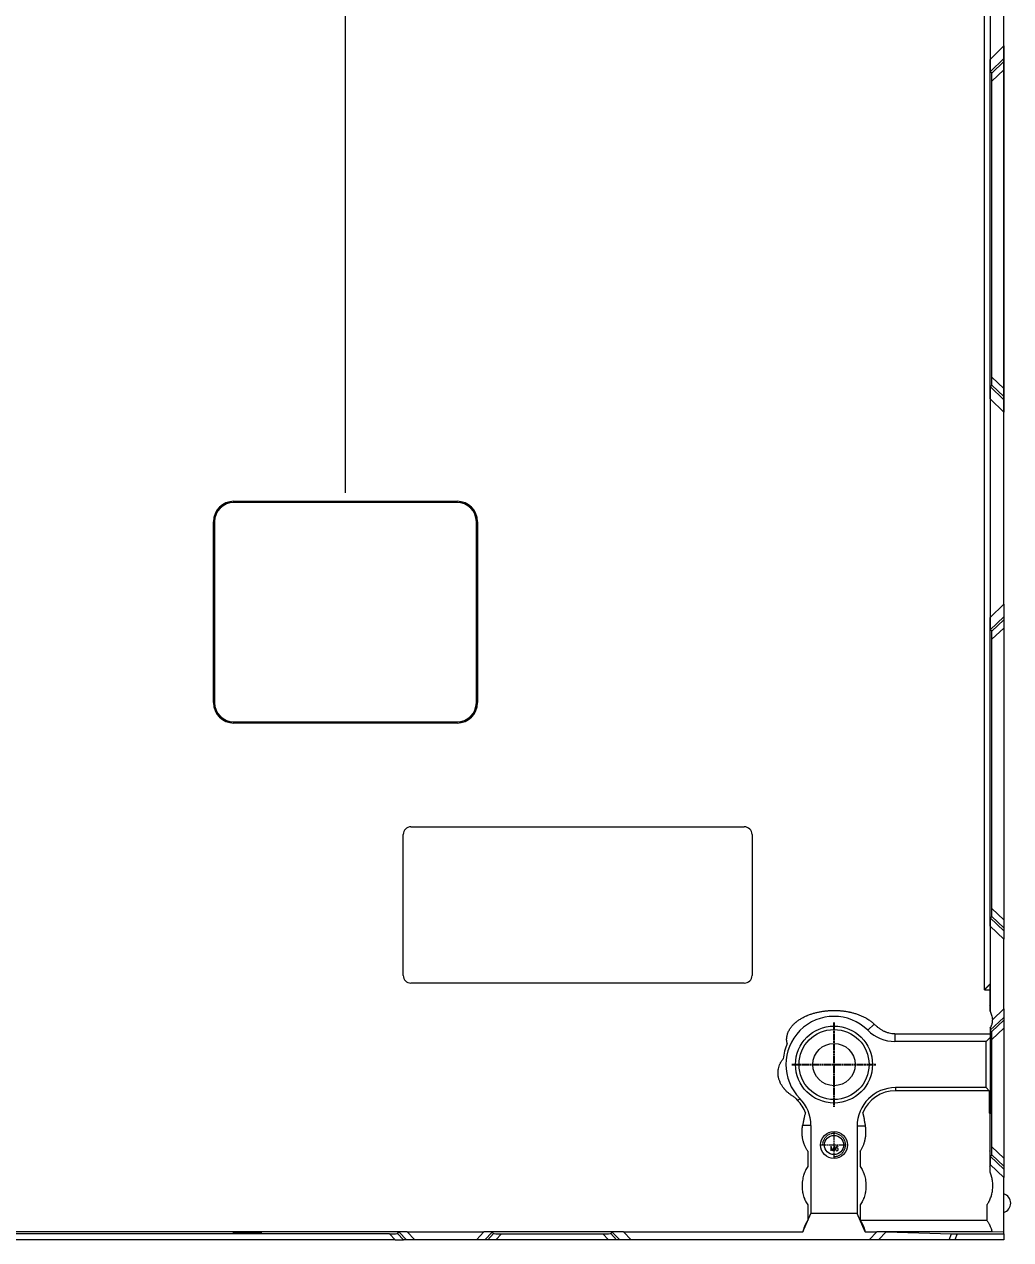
# Model space of a CAD drawing. Header units: millimetres. Extents: x 2035 to 3115, y 1699 to 2259.
# Drawn here: x 2858.6 to 3114.8, y 1698.9 to 2014.6 of the extents above; entities that cross this region are included whole.
import ezdxf

# ---------------------------------------------------------------- set-up
doc = ezdxf.new("R2010")
doc.units = ezdxf.units.MM
doc.linetypes.add('CENTER', pattern=[0.6, 0.375, -0.075, 0.075, -0.075])
doc.linetypes.add('HIDDEN', pattern=[9.525, 6.35, -3.175])
doc.layers.get('DEFPOINTS').update_dxf_attribs({"lineweight": 15})
for name, color, linetype, true_color in [('1', 7, 'Continuous', 0xffffff), ('5', 7, 'Continuous', 0xffffff), ('6', 7, 'Continuous', 0xffffff)]:
    doc.layers.add(name, color=color, linetype=linetype, true_color=true_color)
doc.layers.add('52', color=3, linetype='Continuous', lineweight=15)
doc.layers.add('screw', color=33, linetype='Continuous', lineweight=13)
doc.styles.add('IT', font='NSimSun.ttf')
doc.styles.add('TXT', font='txt.shx', dxfattribs={"bigfont": 'gbcbig.shx'})
doc.dimstyles.new('t10', dxfattribs={"dimtxt": 10, "dimasz": 4.5, "dimexe": 2.5, "dimexo": 2.5, "dimgap": 1, "dimtad": 0, "dimzin": 9, "dimdsep": 46, "dimtxsty": 'IT', "dimblk": 'CLOSEDBLANK', "dimcen": 0, "dimclrd": 256, "dimclre": 256, "dimclrt": 200, "dimazin": 0, "dimtfac": 1, "dimtofl": 0, "dimtmove": 0, "dimatfit": 1, "dimldrblk": 'CLOSEDBLANK', "dimfxl": 1, "dimtolj": 1, "dimlwd": 0, "dimlwe": 0, "dimarcsym": 0})

# ---------------------------------------------------------------- blocks, each defined once
blk = doc.blocks.new('screw_m6_k')
at = {"layer": 'screw', "color": 1, "linetype": 'CENTER', "ltscale": 0.046609}
for p, q in [((0, -3.3), (0, 3.3)), ((-3.3, 0), (3.3, 0))]:
    blk.add_line(p, q, dxfattribs=at)
at = {"layer": 'screw', "color": 33}
blk.add_circle((0, 0), 2.5, dxfattribs=at)
at = {"layer": 'screw', "color": 92, "linetype": 'HIDDEN', "ltscale": 0.001835}
blk.add_arc((0, 0), 3, 270, 180, dxfattribs=at)
at = {"layer": 'screw', "color": 6, "style": 'TXT'}
blk.add_text('M6', height=1.2, dxfattribs=at).set_placement((-1.02, -1.5))
blk = doc.blocks.new('_CLOSEDBLANK')
at = {"color": 0, "linetype": 'ByBlock'}
for p, q in [((-1, -0.167), (-1, 0.167)), ((-1, 0.167), (0, 0)), ((0, 0), (-1, -0.167))]:
    blk.add_line(p, q, dxfattribs=at)
blk = doc.blocks.new('*D35')
at = {"layer": '52', "lineweight": 0, "transparency": 16777216}
for p, q in [((2284.05, 1892.9), (2284.05, 2255.08)), ((2942.02, 1893.2), (2942.02, 2255.08)), ((2288.55, 2252.58), (2591.34, 2252.58)), ((2937.52, 2252.58), (2634.73, 2252.58))]:
    blk.add_line(p, q, dxfattribs=at)
at = {"layer": 'DEFPOINTS', "color": 0, "transparency": 16777216}
for p in [(2942.02, 2252.58), (2284.05, 1890.4), (2942.02, 1890.7)]:
    blk.add_point(p, dxfattribs=at)
at = {"layer": '52', "lineweight": 0, "transparency": 16777216, "xscale": 4.5, "yscale": 4.5, "zscale": 4.5, "rotation": 180}
blk.add_blockref('_CLOSEDBLANK', (2284.05, 2252.58), dxfattribs=at)
at = {"layer": '52', "lineweight": 0, "transparency": 16777216, "xscale": 4.5, "yscale": 4.5, "zscale": 4.5}
blk.add_blockref('_CLOSEDBLANK', (2942.02, 2252.58), dxfattribs=at)
at = {"layer": '52', "color": 200, "transparency": 16777216, "insert": (2613.04, 2252.58), "char_height": 10, "attachment_point": 5, "style": 'IT'}
blk.add_mtext('\\A1;657.97', dxfattribs=at)
blk = doc.blocks.new('*D36')
at = {"layer": '52', "lineweight": 0, "transparency": 16777216}
for p, q in [((2942.02, 1892.9), (2942.02, 2255.08)), ((3113.04, 1892.9), (3113.04, 2255.08)), ((2946.52, 2252.58), (3006.33, 2252.58)), ((3108.54, 2252.58), (3048.72, 2252.58))]:
    blk.add_line(p, q, dxfattribs=at)
at = {"layer": 'DEFPOINTS', "color": 0, "transparency": 16777216}
for p in [(3113.04, 2252.58), (2942.02, 1890.4), (3113.04, 1890.4)]:
    blk.add_point(p, dxfattribs=at)
at = {"layer": '52', "lineweight": 0, "transparency": 16777216, "xscale": 4.5, "yscale": 4.5, "zscale": 4.5, "rotation": 180}
blk.add_blockref('_CLOSEDBLANK', (2942.02, 2252.58), dxfattribs=at)
at = {"layer": '52', "lineweight": 0, "transparency": 16777216, "xscale": 4.5, "yscale": 4.5, "zscale": 4.5}
blk.add_blockref('_CLOSEDBLANK', (3113.04, 2252.58), dxfattribs=at)
at = {"layer": '52', "color": 200, "transparency": 16777216, "insert": (3027.53, 2252.58), "char_height": 10, "attachment_point": 5, "style": 'IT'}
blk.add_mtext('\\A1;171.02', dxfattribs=at)

msp = doc.modelspace()

# ---------------------------------------------------------------- linework, layer by layer
at = {"layer": '1', "color": 1, "linetype": 'Continuous', "lineweight": 13}
for p, q in [((2913.021, 1890.396), (2913.021, 1890.696)), ((2913.021, 1890.696), (2971.021, 1890.696)), ((2971.021, 1890.396), (2913.021, 1890.396)), ((2971.021, 1890.396), (2971.021, 1890.696)), ((2907.721, 1885.396), (2908.021, 1885.396)), ((2907.721, 1838.396), (2907.721, 1885.396)), ((2908.021, 1885.396), (2908.021, 1838.396)), ((2976.021, 1838.396), (2976.021, 1885.396)), ((2976.021, 1885.396), (2976.321, 1885.396)), ((2976.321, 1885.396), (2976.321, 1838.396)), ((2907.721, 1838.396), (2908.021, 1838.396)), ((2976.021, 1838.396), (2976.321, 1838.396)), ((2913.021, 1833.396), (2971.021, 1833.396)), ((2913.021, 1833.096), (2913.021, 1833.396)), ((2971.021, 1833.096), (2913.021, 1833.096)), ((2971.021, 1833.096), (2971.021, 1833.396))]:
    msp.add_line(p, q, dxfattribs=at)
for centre, radius, start, end in [((2913.021, 1885.396), 5.3, 90, 180), ((2913.021, 1885.396), 5, 90, 180), ((2971.021, 1885.396), 5.3, 0, 90), ((2971.021, 1885.396), 5, 0, 90), ((2913.021, 1838.396), 5.3, 180, 270), ((2913.021, 1838.396), 5, 180, 270), ((2971.021, 1838.396), 5, 270, 0), ((2971.021, 1838.396), 5.3, 270, 0)]:
    msp.add_arc(centre, radius, start, end, dxfattribs=at)
at = {"layer": '5', "color": 7, "linetype": 'Continuous', "lineweight": 13}
for p, q in [((3109.481, 2062.3), (3109.481, 2005.491)), ((3113.037, 2008.989), (3113.037, 2058.802)), ((3109.481, 2005.491), (3113.037, 2008.989)), ((3113.037, 2008.989), (3113.037, 2005.72)), ((3113.037, 2005.72), (3109.543, 2002.283)), ((3113.037, 2004.9), (3109.901, 2001.925)), ((3113.037, 2005.72), (3113.037, 2004.9)), ((3113.037, 2004.9), (3113.037, 2002.782)), ((3109.901, 2001.925), (3109.543, 2002.283)), ((3109.955, 1999.858), (3113.037, 2002.782)), ((3113.037, 2002.782), (3113.037, 1920.009)), ((3109.955, 1922.933), (3109.955, 1999.858)), ((3113.037, 1920.009), (3109.955, 1922.933)), ((3109.543, 1920.508), (3109.901, 1920.866)), ((3109.543, 1920.508), (3113.037, 1917.071)), ((3109.901, 1920.866), (3113.037, 1917.891)), ((3113.037, 1920.009), (3113.037, 1917.891)), ((3113.037, 1913.802), (3109.481, 1917.3)), ((3109.481, 1917.3), (3109.481, 1860.491)), ((3113.037, 1917.891), (3113.037, 1917.071)), ((3113.037, 1917.071), (3113.037, 1913.802)), ((3113.037, 1863.989), (3113.037, 1913.802)), ((3109.481, 1860.491), (3113.037, 1863.989)), ((3113.037, 1863.989), (3113.037, 1860.72)), ((3113.037, 1860.72), (3109.543, 1857.283)), ((3113.037, 1859.9), (3109.901, 1856.925)), ((3113.037, 1860.72), (3113.037, 1859.9)), ((3113.037, 1859.9), (3113.037, 1857.782)), ((3109.901, 1856.925), (3109.543, 1857.283)), ((3109.955, 1854.858), (3113.037, 1857.782)), ((3113.037, 1857.782), (3113.037, 1781.983)), ((3109.955, 1784.907), (3109.955, 1854.858)), ((2959.037, 1806.146), (3045.637, 1806.146)), ((2957.037, 1767.546), (2957.037, 1804.146)), ((3047.637, 1804.146), (3047.637, 1767.546)), ((3113.037, 1781.983), (3109.955, 1784.907)), ((3109.535, 1782.474), (3109.901, 1782.84)), ((3109.535, 1782.474), (3113.037, 1779.142)), ((3109.901, 1782.84), (3113.037, 1779.865)), ((3113.037, 1781.983), (3113.037, 1779.865)), ((3113.037, 1776.97), (3109.481, 1780.353)), ((3113.037, 1779.865), (3113.037, 1779.142)), ((3113.037, 1779.142), (3113.037, 1776.97)), ((3113.037, 1758.821), (3113.037, 1776.97)), ((3045.637, 1765.546), (2959.037, 1765.546)), ((3109.481, 1765.326), (3109.481, 1758.284)), ((3109.46, 1763.805), (3109.46, 1759.805)), ((3110.112, 1756.038), (3113.037, 1758.821)), ((3113.037, 1758.821), (3113.037, 1756.649)), ((3113.037, 1756.649), (3109.535, 1753.317)), ((3109.901, 1752.951), (3113.037, 1755.927)), ((3113.037, 1756.649), (3113.037, 1755.927)), ((3113.037, 1755.927), (3113.037, 1753.808)), ((3077.725, 1753.284), (3079.342, 1754.92)), ((3084.756, 1752.349), (3084.756, 1750.396)), ((3109.49, 1752.349), (3109.465, 1751.395)), ((3109.535, 1753.317), (3109.901, 1752.951)), ((3113.037, 1753.808), (3109.955, 1750.884)), ((3113.037, 1753.808), (3113.037, 1720.088)), ((3108.439, 1750.396), (3084.756, 1750.396)), ((3108.439, 1750.396), (3109.465, 1751.395)), ((3108.439, 1738.396), (3108.439, 1750.396)), ((3109.465, 1751.395), (3109.465, 1731.569)), ((3109.955, 1723.012), (3109.955, 1750.884)), ((3084.937, 1738.396), (3084.937, 1737.596)), ((3108.439, 1738.396), (3084.937, 1738.396)), ((3109.26, 1737.596), (3084.937, 1737.596)), ((3109.26, 1737.596), (3108.439, 1738.396)), ((3109.26, 1737.596), (3109.26, 1731.863)), ((3059.479, 1735.045), (3060.048, 1735.607)), ((3062.937, 1728.576), (3060.792, 1728.576)), ((3062.937, 1728.576), (3062.937, 1705.732)), ((3077.112, 1728.396), (3074.937, 1728.396)), ((3074.937, 1728.396), (3074.937, 1705.732)), ((3062.137, 1721.894), (3062.137, 1717.893)), ((3075.737, 1721.894), (3075.737, 1717.893)), ((3109.46, 1721.894), (3109.46, 1717.893)), ((3109.535, 1720.579), (3109.901, 1720.945)), ((3109.535, 1720.579), (3113.037, 1717.247)), ((3113.037, 1717.969), (3109.901, 1720.945)), ((3109.955, 1723.012), (3113.037, 1720.088)), ((3113.037, 1715.075), (3109.481, 1718.458)), ((3109.481, 1716.422), (3109.481, 1718.458)), ((3113.037, 1720.088), (3113.037, 1717.969)), ((3113.037, 1717.969), (3113.037, 1717.247)), ((3113.037, 1717.247), (3113.037, 1715.075)), ((3113.037, 1700.862), (3113.037, 1715.075)), ((3062.137, 1707.924), (3062.137, 1703.922)), ((3075.737, 1707.924), (3075.737, 1703.922)), ((3108.622, 1707.924), (3108.622, 1703.922)), ((3060.852, 1700.938), (3062.937, 1705.732)), ((3074.937, 1705.732), (3062.937, 1705.732)), ((3077.021, 1700.938), (3074.937, 1705.732)), ((3108.622, 1703.922), (3075.737, 1703.922)), ((2958.069, 1700.938), (2664.164, 1700.938)), ((2954.949, 1698.896), (2668.124, 1698.896)), ((2953.487, 1700.436), (2669.586, 1700.436)), ((2954.949, 1698.896), (2953.487, 1700.436)), ((2954.949, 1698.896), (2957.068, 1698.896)), ((2955.949, 1700.884), (2955.555, 1700.49)), ((2955.555, 1700.49), (2957.068, 1698.896)), ((2957.841, 1698.896), (2955.949, 1700.884)), ((2957.841, 1698.896), (2957.068, 1698.896)), ((2960.013, 1698.896), (2957.841, 1698.896)), ((2958.069, 1700.938), (2960.013, 1698.896)), ((2958.069, 1700.938), (2978.004, 1700.938)), ((2976.06, 1698.896), (2960.013, 1698.896)), ((2976.06, 1698.896), (2978.004, 1700.938)), ((2978.232, 1698.896), (2976.06, 1698.896)), ((3014.283, 1700.938), (2978.004, 1700.938)), ((2980.125, 1700.884), (2978.232, 1698.896)), ((2979.006, 1698.896), (2978.232, 1698.896)), ((2980.519, 1700.49), (2979.006, 1698.896)), ((2981.124, 1698.896), (2979.006, 1698.896)), ((2980.125, 1700.884), (2980.519, 1700.49)), ((2981.124, 1698.896), (2982.586, 1700.436)), ((3010.323, 1698.896), (2981.124, 1698.896)), ((2982.586, 1700.436), (3008.861, 1700.436)), ((3008.861, 1700.436), (3010.323, 1698.896)), ((3012.441, 1698.896), (3010.323, 1698.896)), ((3011.317, 1700.879), (3010.928, 1700.49)), ((3012.441, 1698.896), (3010.928, 1700.49)), ((3013.258, 1698.896), (3011.317, 1700.879)), ((3013.258, 1698.896), (3012.441, 1698.896)), ((3016.282, 1698.896), (3013.258, 1698.896)), ((3014.283, 1700.938), (3060.852, 1700.938)), ((3014.283, 1700.938), (3016.282, 1698.896)), ((3078.066, 1698.896), (3016.282, 1698.896)), ((3077.021, 1700.938), (3080.067, 1700.938)), ((3078.066, 1698.896), (3080.067, 1700.938)), ((3080.472, 1698.896), (3078.066, 1698.896)), ((3109.976, 1700.938), (3080.067, 1700.938)), ((3082.451, 1700.916), (3080.472, 1698.896)), ((3098.829, 1698.896), (3080.472, 1698.896)), ((3082.451, 1700.916), (3099.474, 1700.453)), ((3098.829, 1698.896), (3099.474, 1700.453)), ((3100.329, 1698.896), (3098.829, 1698.896)), ((3100.968, 1700.436), (3100.329, 1698.896)), ((3113.037, 1698.896), (3100.329, 1698.896)), ((3100.968, 1700.436), (3113.037, 1700.436)), ((3113.037, 1700.862), (3109.976, 1700.938)), ((3113.037, 1700.436), (3113.037, 1700.862)), ((3113.037, 1700.436), (3113.037, 1698.896))]:
    msp.add_line(p, q, dxfattribs=at)
at = {"layer": '5', "color": 1, "linetype": 'CENTER', "ltscale": 0.155364}
for p, q in [((3068.937, 1733.396), (3068.937, 1755.396)), ((3057.937, 1744.396), (3079.937, 1744.396))]:
    msp.add_line(p, q, dxfattribs=at)
at = {"layer": '5', "color": 7, "linetype": 'Continuous', "lineweight": 13}
for centre, radius in [((3068.937, 1744.396), 10), ((3068.937, 1744.396), 9.09), ((3068.937, 1744.396), 5.5), ((3068.937, 1723.496), 3.5), ((3068.937, 1723.496), 2.5)]:
    msp.add_circle(centre, radius, dxfattribs=at)
for centre, radius, start, end in [((2959.037, 1804.146), 2, 90, 180), ((3045.637, 1804.146), 2, 0, 90), ((2959.037, 1767.546), 2, 180, 270), ((3045.637, 1767.546), 2, 270, 0), ((3068.937, 1744.396), 12.5, 45.32539, 224.67461), ((3084.756, 1760.396), 10, 225.32539, 270), ((3068.937, 1744.396), 13.3, 155.86227, 173.79235), ((3084.937, 1728.396), 10, 90, 180), ((3084.937, 1728.396), 9.2, 90, 157.85642), ((3068.937, 1744.396), 13.3, 219.8989, 224.67461), ((3052.937, 1728.576), 9.2, 20.93365, 44.67461), ((3052.937, 1728.576), 10, 0, 44.67461)]:
    msp.add_arc(centre, radius, start, end, dxfattribs=at)
for centre, major_axis, ratio, start_param, end_param in [((3109.565, 2006.51), (0.02, 4.228), 0.019185, 1.8142628, 3.1225918), ((3109.841, 1997.737), (0.058, 4.19), 0.023478, 5.2436423, 6.2603506), ((3109.841, 1925.054), (-0.058, 4.19), 0.023478, 3.1644274, 4.1811357), ((3109.565, 1916.281), (-0.02, 4.228), 0.019185, 0.0190009, 1.3273323), ((3109.565, 1861.51), (0.02, 4.228), 0.019185, 1.8142628, 3.1225918), ((3109.841, 1852.737), (0.058, 4.19), 0.023478, 5.2436423, 6.2603506), ((3109.841, 1787.028), (-0.058, 4.19), 0.023478, 3.1644274, 4.1811357), ((3109.592, 1778.282), (-0.055, 4.193), 0.023029, 0.0224299, 1.0538705), ((3109.592, 1757.509), (0.055, 4.193), 0.023029, 2.6390394, 3.1191628), ((3109.841, 1748.763), (0.058, 4.19), 0.023478, 5.2436423, 6.2603506), ((3109.592, 1716.387), (-0.055, 4.193), 0.023029, 0.0224299, 1.0538705), ((3109.841, 1725.133), (-0.058, 4.19), 0.023478, 3.1644274, 4.1811357), ((2951.366, 1700.55), (-4.19, 0.058), 0.023478, 2.1020496, 3.118758), ((2960.14, 1700.827), (-4.193, 0.055), 0.023029, 5.2293159, 6.2607554), ((2975.933, 1700.827), (4.193, 0.055), 0.023029, 0.0224299, 1.0538694), ((2984.707, 1700.55), (4.19, 0.058), 0.023478, 3.1644274, 4.1811357), ((3006.74, 1700.55), (-4.19, 0.058), 0.023478, 2.1020496, 3.118758), ((3015.538, 1700.851), (-4.222, 0.026), 0.019595, 5.0144353, 6.2638309), ((3078.81, 1700.851), (4.224, 0.026), 0.019586, 0.5316191, 1.2686189), ((3101.893, 1700.55), (3.26, 0.032), 0.033548, 3.8760586, 4.424087)]:
    msp.add_ellipse(centre, major_axis=major_axis, ratio=ratio, start_param=start_param, end_param=end_param, dxfattribs=at)
msp.add_ellipse((2916.537, 1700.605), major_axis=(-3.75, 0), ratio=0.026186, dxfattribs=at)
for points, knots in [([(3108.01, 1808.458), (3108.01, 1855.27), (3108.011, 1902.083), (3108.011, 1955.358), (3108.011, 1961.821), (3108.011, 1994.136), (3108.011, 2019.988), (3108.011, 2060.337), (3108.011, 2074.835), (3108.011, 2089.333)], [0, 0, 0, 0, 0.5, 0.5, 0.5690295, 0.5690295, 0.8451476, 0.8451476, 1, 1, 1, 1]), ([(3108.01, 1807.407), (3108.01, 1807.582), (3108.01, 1807.757), (3108.01, 1808.107), (3108.01, 1808.283), (3108.01, 1808.458)], [0, 0, 0, 0, 0.5, 0.5, 1, 1, 1, 1]), ([(3108.01, 1806.356), (3108.01, 1806.531), (3108.01, 1806.706), (3108.01, 1807.056), (3108.01, 1807.232), (3108.01, 1807.407)], [0, 0, 0, 0, 0.5, 0.5, 1, 1, 1, 1]), ([(3109.481, 1780.353), (3109.481, 1776.476), (3109.481, 1772.598), (3109.481, 1767.589), (3109.481, 1766.457), (3109.481, 1765.326)], [0, 0, 0, 0, 0.7741383, 0.7741383, 1, 1, 1, 1]), ([(3108.01, 1763.806), (3108.021, 1763.816), (3108.042, 1763.838), (3108.074, 1763.87), (3108.106, 1763.903), (3108.139, 1763.936), (3108.172, 1763.97), (3108.205, 1764.004), (3108.239, 1764.039), (3108.273, 1764.074), (3108.308, 1764.11), (3108.343, 1764.146), (3108.379, 1764.183), (3108.415, 1764.22), (3108.451, 1764.258), (3108.488, 1764.296), (3108.525, 1764.334), (3108.563, 1764.374), (3108.601, 1764.413), (3108.64, 1764.453), (3108.679, 1764.494), (3108.718, 1764.534), (3108.758, 1764.576), (3108.798, 1764.618), (3108.839, 1764.66), (3108.88, 1764.703), (3108.922, 1764.746), (3108.964, 1764.79), (3109.007, 1764.834), (3109.05, 1764.879), (3109.093, 1764.924), (3109.137, 1764.97), (3109.191, 1765.026), (3109.254, 1765.091), (3109.328, 1765.168), (3109.404, 1765.246), (3109.455, 1765.299), (3109.481, 1765.326)], [0, 0, 0, 0, 0.0220973, 0.0444384, 0.0670238, 0.0898545, 0.112931, 0.1362541, 0.1598245, 0.183643, 0.2077101, 0.2320266, 0.2565931, 0.2814105, 0.3064792, 0.3318001, 0.3573737, 0.3832008, 0.4092821, 0.4356181, 0.4622095, 0.4890571, 0.5161615, 0.5435233, 0.5711433, 0.5990221, 0.6271604, 0.6555589, 0.6842182, 0.7131391, 0.7423222, 0.7717683, 0.801478, 0.849332, 0.8983651, 0.9485851, 1, 1, 1, 1]), ([(3109.46, 1763.805), (3109.462, 1763.925), (3109.464, 1764.046), (3109.468, 1764.293), (3109.47, 1764.419), (3109.474, 1764.672), (3109.475, 1764.801), (3109.478, 1765.061), (3109.48, 1765.193), (3109.481, 1765.326)], [0, 0, 0, 0, 0.25, 0.25, 0.5, 0.5, 0.75, 0.75, 1, 1, 1, 1]), ([(3056.799, 1749.834), (3056.761, 1749.953), (3056.729, 1750.075), (3056.679, 1750.326), (3056.661, 1750.454), (3056.637, 1750.716), (3056.633, 1750.85), (3056.635, 1751.021), (3056.636, 1751.055), (3056.639, 1751.124), (3056.644, 1751.227), (3056.653, 1751.33), (3056.676, 1751.537), (3056.698, 1751.675), (3056.755, 1751.951), (3056.79, 1752.09), (3056.841, 1752.263), (3056.852, 1752.297), (3056.874, 1752.366), (3056.886, 1752.401), (3056.921, 1752.504), (3056.946, 1752.573), (3057.026, 1752.776), (3057.085, 1752.91), (3057.212, 1753.174), (3057.282, 1753.304), (3057.393, 1753.496), (3057.432, 1753.56), (3057.511, 1753.686), (3057.552, 1753.749), (3057.678, 1753.934), (3057.766, 1754.054), (3057.948, 1754.288), (3058.043, 1754.401), (3058.24, 1754.623), (3058.342, 1754.731), (3058.552, 1754.941), (3058.66, 1755.043), (3058.826, 1755.193), (3058.883, 1755.242), (3058.996, 1755.34), (3059.054, 1755.387), (3059.228, 1755.529), (3059.345, 1755.62), (3059.703, 1755.884), (3059.948, 1756.049), (3060.449, 1756.359), (3060.706, 1756.504), (3061.228, 1756.777), (3061.495, 1756.905), (3061.834, 1757.055), (3061.902, 1757.084), (3062.039, 1757.142), (3062.244, 1757.227), (3062.451, 1757.307), (3062.866, 1757.461), (3063.145, 1757.556), (3063.706, 1757.729), (3063.989, 1757.808), (3064.557, 1757.951), (3064.844, 1758.016), (3065.42, 1758.131), (3065.999, 1758.233), (3066.586, 1758.307), (3067.029, 1758.353), (3067.177, 1758.367), (3067.473, 1758.391), (3067.622, 1758.401), (3068.066, 1758.427), (3068.658, 1758.449), (3069.542, 1758.441), (3070.424, 1758.395), (3071.01, 1758.338), (3071.595, 1758.268), (3071.887, 1758.226), (3072.325, 1758.152), (3072.543, 1758.113), (3072.761, 1758.07), (3072.907, 1758.04), (3072.98, 1758.024), (3073.342, 1757.945), (3073.63, 1757.875), (3074.199, 1757.72), (3074.481, 1757.635), (3075.038, 1757.45), (3075.315, 1757.35), (3075.861, 1757.134), (3076.13, 1757.018), (3076.664, 1756.768), (3076.927, 1756.634), (3077.252, 1756.453), (3077.317, 1756.417), (3077.446, 1756.342), (3077.638, 1756.228), (3077.826, 1756.11), (3078.197, 1755.865), (3078.437, 1755.692), (3078.786, 1755.416), (3078.9, 1755.321), (3079.124, 1755.125), (3079.234, 1755.024), (3079.342, 1754.92)], [0, 0, 0, 0, 0.015625, 0.015625, 0.03125, 0.03125, 0.046875, 0.046875, 0.0507812, 0.0507812, 0.0546875, 0.0625, 0.0625, 0.078125, 0.078125, 0.09375, 0.09375, 0.0976562, 0.0976562, 0.1015625, 0.1015625, 0.109375, 0.109375, 0.125, 0.125, 0.140625, 0.140625, 0.1484375, 0.1484375, 0.15625, 0.15625, 0.171875, 0.171875, 0.1875, 0.1875, 0.203125, 0.203125, 0.21875, 0.21875, 0.2265625, 0.2265625, 0.234375, 0.234375, 0.25, 0.25, 0.28125, 0.28125, 0.3125, 0.3125, 0.34375, 0.34375, 0.3515625, 0.3515625, 0.359375, 0.375, 0.375, 0.40625, 0.40625, 0.4375, 0.4375, 0.46875, 0.46875, 0.5, 0.53125, 0.53125, 0.546875, 0.546875, 0.5625, 0.5625, 0.59375, 0.625, 0.65625, 0.6875, 0.6875, 0.71875, 0.71875, 0.734375, 0.7421875, 0.7421875, 0.75, 0.75, 0.78125, 0.78125, 0.8125, 0.8125, 0.84375, 0.84375, 0.875, 0.875, 0.90625, 0.90625, 0.9140625, 0.9140625, 0.921875, 0.9375, 0.9375, 0.96875, 0.96875, 0.984375, 0.984375, 1, 1, 1, 1]), ([(3109.481, 1758.284), (3109.48, 1758.417), (3109.478, 1758.548), (3109.475, 1758.809), (3109.474, 1758.938), (3109.47, 1759.192), (3109.468, 1759.317), (3109.464, 1759.564), (3109.462, 1759.686), (3109.46, 1759.805)], [0, 0, 0, 0, 0.25, 0.25, 0.5, 0.5, 0.75, 0.75, 1, 1, 1, 1]), ([(3109.481, 1758.284), (3109.556, 1758.108), (3109.625, 1757.93), (3109.753, 1757.568), (3109.811, 1757.384), (3109.917, 1757.01), (3109.964, 1756.82), (3110.047, 1756.434), (3110.083, 1756.238), (3110.112, 1756.038)], [0, 0, 0, 0, 0.25, 0.25, 0.5, 0.5, 0.75, 0.75, 1, 1, 1, 1]), ([(3109.498, 1753.835), (3109.597, 1754.002), (3109.69, 1754.173), (3109.814, 1754.435), (3109.853, 1754.523), (3109.925, 1754.702), (3109.958, 1754.793), (3110.017, 1754.978), (3110.043, 1755.072), (3110.076, 1755.215), (3110.086, 1755.263), (3110.103, 1755.36), (3110.11, 1755.408), (3110.127, 1755.554), (3110.134, 1755.65), (3110.133, 1755.844), (3110.127, 1755.941), (3110.112, 1756.038)], [0, 0, 0, 0, 0.25, 0.25, 0.375, 0.375, 0.5, 0.5, 0.625, 0.625, 0.6875, 0.6875, 0.75, 0.75, 0.875, 0.875, 1, 1, 1, 1]), ([(3084.756, 1752.349), (3084.496, 1752.349), (3084.239, 1752.366), (3083.734, 1752.433), (3083.484, 1752.483), (3082.992, 1752.612), (3082.749, 1752.691), (3082.449, 1752.807), (3082.389, 1752.831), (3082.27, 1752.881), (3082.093, 1752.958), (3081.92, 1753.042), (3081.579, 1753.216), (3081.358, 1753.343), (3080.928, 1753.614), (3080.718, 1753.759), (3080.411, 1753.989), (3080.259, 1754.107), (3080.109, 1754.23), (3080.01, 1754.312), (3079.961, 1754.354), (3079.717, 1754.565), (3079.527, 1754.74), (3079.342, 1754.92)], [0, 0, 0, 0, 0.125, 0.125, 0.25, 0.25, 0.375, 0.375, 0.40625, 0.40625, 0.4375, 0.5, 0.5, 0.625, 0.625, 0.75, 0.75, 0.8125, 0.84375, 0.84375, 0.875, 0.875, 1, 1, 1, 1]), ([(3084.756, 1752.349), (3088.684, 1752.349), (3092.613, 1752.349), (3100.857, 1752.349), (3105.174, 1752.349), (3109.49, 1752.349)], [0, 0, 0, 0, 0.4764694, 0.4764694, 1, 1, 1, 1]), ([(3109.498, 1753.835), (3109.497, 1753.583), (3109.496, 1753.333), (3109.493, 1752.838), (3109.492, 1752.592), (3109.49, 1752.349)], [0, 0, 0, 0, 0.5, 0.5, 1, 1, 1, 1]), ([(3058.733, 1735.864), (3058.52, 1735.985), (3058.31, 1736.112), (3057.901, 1736.379), (3057.702, 1736.519), (3057.312, 1736.814), (3057.122, 1736.969), (3056.753, 1737.295), (3056.574, 1737.466), (3056.315, 1737.737), (3056.23, 1737.829), (3056.105, 1737.972), (3056.064, 1738.02), (3055.982, 1738.118), (3055.942, 1738.167), (3055.744, 1738.416), (3055.595, 1738.622), (3055.318, 1739.049), (3055.19, 1739.27), (3055.044, 1739.558), (3055.016, 1739.617), (3054.96, 1739.734), (3054.933, 1739.793), (3054.855, 1739.972), (3054.807, 1740.093), (3054.673, 1740.457), (3054.599, 1740.705), (3054.513, 1741.085), (3054.489, 1741.213), (3054.459, 1741.406), (3054.45, 1741.471), (3054.434, 1741.601), (3054.427, 1741.666), (3054.399, 1741.988), (3054.394, 1742.245), (3054.413, 1742.626), (3054.423, 1742.753), (3054.445, 1742.943), (3054.453, 1743.006), (3054.472, 1743.132), (3054.483, 1743.194), (3054.54, 1743.506), (3054.602, 1743.747), (3054.756, 1744.213), (3054.848, 1744.438), (3054.966, 1744.682), (3054.98, 1744.71), (3055.007, 1744.763), (3055.048, 1744.843), (3055.148, 1745.026), (3055.24, 1745.177), (3055.431, 1745.471), (3055.568, 1745.657), (3055.715, 1745.834)], [0, 0, 0, 0, 0.0625, 0.0625, 0.125, 0.125, 0.1875, 0.1875, 0.25, 0.25, 0.28125, 0.28125, 0.296875, 0.296875, 0.3125, 0.3125, 0.375, 0.375, 0.4375, 0.4375, 0.453125, 0.453125, 0.46875, 0.46875, 0.5, 0.5, 0.5625, 0.5625, 0.59375, 0.59375, 0.609375, 0.609375, 0.625, 0.625, 0.6875, 0.6875, 0.71875, 0.71875, 0.734375, 0.734375, 0.75, 0.75, 0.8125, 0.8125, 0.875, 0.875, 0.8828125, 0.8828125, 0.890625, 0.90625, 0.9375, 0.9375, 1, 1, 1, 1]), ([(3061.529, 1731.863), (3061.483, 1731.744), (3061.441, 1731.621), (3061.362, 1731.372), (3061.325, 1731.245), (3061.222, 1730.856), (3061.161, 1730.588), (3061.05, 1730.035), (3061, 1729.75), (3060.936, 1729.387), (3060.923, 1729.314), (3060.897, 1729.167), (3060.884, 1729.094), (3060.845, 1728.873), (3060.819, 1728.725), (3060.792, 1728.576)], [0, 0, 0, 0, 0.125, 0.125, 0.25, 0.25, 0.5, 0.5, 0.75, 0.75, 0.8125, 0.8125, 0.875, 0.875, 1, 1, 1, 1]), ([(3077.112, 1728.396), (3077.087, 1728.552), (3077.062, 1728.707), (3077.015, 1729.016), (3076.991, 1729.169), (3076.945, 1729.472), (3076.922, 1729.623), (3076.874, 1729.921), (3076.85, 1730.069), (3076.799, 1730.36), (3076.773, 1730.504), (3076.715, 1730.789), (3076.685, 1730.93), (3076.634, 1731.137), (3076.617, 1731.206), (3076.581, 1731.342), (3076.562, 1731.409), (3076.504, 1731.608), (3076.461, 1731.738), (3076.415, 1731.863)], [0, 0, 0, 0, 0.125, 0.125, 0.25, 0.25, 0.375, 0.375, 0.5, 0.5, 0.625, 0.625, 0.75, 0.75, 0.8125, 0.8125, 0.875, 0.875, 1, 1, 1, 1]), ([(3109.46, 1721.894), (3109.463, 1722.069), (3109.466, 1722.248), (3109.472, 1722.616), (3109.475, 1722.804), (3109.479, 1723.189), (3109.482, 1723.386), (3109.486, 1723.788), (3109.487, 1723.99), (3109.491, 1724.397), (3109.492, 1724.603), (3109.494, 1725.016), (3109.495, 1725.224), (3109.497, 1725.642), (3109.498, 1725.853), (3109.499, 1726.17), (3109.499, 1726.277), (3109.499, 1726.49), (3109.499, 1726.597), (3109.499, 1726.919), (3109.499, 1727.132), (3109.499, 1727.558), (3109.498, 1727.769), (3109.497, 1728.191), (3109.496, 1728.401), (3109.494, 1728.82), (3109.493, 1729.028), (3109.491, 1729.339), (3109.49, 1729.443), (3109.488, 1729.648), (3109.488, 1729.75), (3109.485, 1730.052), (3109.483, 1730.251), (3109.479, 1730.64), (3109.476, 1730.831), (3109.471, 1731.206), (3109.468, 1731.39), (3109.465, 1731.569)], [0, 0, 0, 0, 0.0625, 0.0625, 0.125, 0.125, 0.1875, 0.1875, 0.25, 0.25, 0.3125, 0.3125, 0.375, 0.375, 0.4375, 0.4375, 0.46875, 0.46875, 0.5, 0.5, 0.5625, 0.5625, 0.625, 0.625, 0.6875, 0.6875, 0.75, 0.75, 0.78125, 0.78125, 0.8125, 0.8125, 0.875, 0.875, 0.9375, 0.9375, 1, 1, 1, 1]), ([(3062.137, 1721.894), (3061.982, 1722.109), (3061.839, 1722.335), (3061.574, 1722.809), (3061.452, 1723.057), (3061.287, 1723.447), (3061.235, 1723.579), (3061.161, 1723.783), (3061.137, 1723.852), (3061.091, 1723.99), (3061.068, 1724.06), (3061.004, 1724.269), (3060.925, 1724.551), (3060.827, 1724.982), (3060.747, 1725.422), (3060.708, 1725.72), (3060.683, 1725.946), (3060.676, 1726.021), (3060.666, 1726.135), (3060.663, 1726.174), (3060.658, 1726.25), (3060.645, 1726.44), (3060.639, 1726.629), (3060.636, 1726.931), (3060.638, 1727.082), (3060.649, 1727.383), (3060.668, 1727.683), (3060.718, 1728.131), (3060.765, 1728.428), (3060.792, 1728.576)], [0, 0, 0, 0, 0.125, 0.125, 0.25, 0.25, 0.3125, 0.3125, 0.34375, 0.34375, 0.375, 0.375, 0.4375, 0.5, 0.5625, 0.625, 0.625, 0.65625, 0.65625, 0.671875, 0.671875, 0.6875, 0.75, 0.75, 0.8125, 0.8125, 0.875, 0.9375, 1, 1, 1, 1]), ([(3075.737, 1721.894), (3075.887, 1722.103), (3076.027, 1722.323), (3076.286, 1722.784), (3076.405, 1723.024), (3076.568, 1723.402), (3076.62, 1723.531), (3076.681, 1723.695), (3076.693, 1723.728), (3076.716, 1723.795), (3076.728, 1723.828), (3076.762, 1723.929), (3076.785, 1723.996), (3076.849, 1724.2), (3076.927, 1724.473), (3077.027, 1724.892), (3077.109, 1725.318), (3077.15, 1725.607), (3077.177, 1725.826), (3077.189, 1725.936), (3077.199, 1726.046), (3077.206, 1726.12), (3077.209, 1726.158), (3077.222, 1726.343), (3077.23, 1726.491), (3077.241, 1726.933), (3077.234, 1727.227), (3077.194, 1727.813), (3077.16, 1728.105), (3077.112, 1728.396)], [0, 0, 0, 0, 0.125, 0.125, 0.25, 0.25, 0.3125, 0.3125, 0.328125, 0.328125, 0.34375, 0.34375, 0.375, 0.375, 0.4375, 0.5, 0.5625, 0.625, 0.625, 0.65625, 0.671875, 0.671875, 0.6875, 0.6875, 0.75, 0.75, 0.875, 0.875, 1, 1, 1, 1]), ([(3062.137, 1717.893), (3062.019, 1717.729), (3061.908, 1717.558), (3061.698, 1717.205), (3061.5, 1716.838), (3061.328, 1716.445), (3061.229, 1716.191), (3061.21, 1716.14), (3061.172, 1716.036), (3061.153, 1715.984), (3061.099, 1715.826), (3061.065, 1715.72), (3060.969, 1715.4), (3060.913, 1715.183), (3060.815, 1714.743), (3060.774, 1714.52), (3060.724, 1714.181), (3060.709, 1714.067), (3060.689, 1713.894), (3060.683, 1713.837), (3060.673, 1713.721), (3060.668, 1713.663), (3060.646, 1713.373), (3060.637, 1713.142), (3060.636, 1712.68), (3060.645, 1712.451), (3060.679, 1711.992), (3060.704, 1711.764), (3060.746, 1711.48), (3060.755, 1711.423), (3060.774, 1711.309), (3060.784, 1711.253), (3060.815, 1711.083), (3060.838, 1710.972), (3060.911, 1710.64), (3060.968, 1710.423), (3061.095, 1709.998), (3061.166, 1709.79), (3061.284, 1709.485), (3061.325, 1709.384), (3061.39, 1709.235), (3061.412, 1709.186), (3061.457, 1709.088), (3061.48, 1709.039), (3061.596, 1708.799), (3061.696, 1708.614), (3061.907, 1708.259), (3062.019, 1708.088), (3062.137, 1707.924)], [0, 0, 0, 0, 0.0625, 0.0625, 0.125, 0.1875, 0.1875, 0.203125, 0.203125, 0.21875, 0.21875, 0.25, 0.25, 0.3125, 0.3125, 0.375, 0.375, 0.40625, 0.40625, 0.421875, 0.421875, 0.4375, 0.4375, 0.5, 0.5, 0.5625, 0.5625, 0.625, 0.625, 0.640625, 0.640625, 0.65625, 0.65625, 0.6875, 0.6875, 0.75, 0.75, 0.8125, 0.8125, 0.84375, 0.84375, 0.859375, 0.859375, 0.875, 0.875, 0.9375, 0.9375, 1, 1, 1, 1]), ([(3075.737, 1717.893), (3075.854, 1717.729), (3075.965, 1717.558), (3076.176, 1717.205), (3076.373, 1716.838), (3076.545, 1716.445), (3076.644, 1716.191), (3076.663, 1716.14), (3076.701, 1716.036), (3076.72, 1715.984), (3076.774, 1715.826), (3076.808, 1715.72), (3076.904, 1715.4), (3076.96, 1715.183), (3077.058, 1714.743), (3077.099, 1714.52), (3077.15, 1714.181), (3077.165, 1714.067), (3077.184, 1713.894), (3077.19, 1713.837), (3077.201, 1713.721), (3077.206, 1713.663), (3077.227, 1713.373), (3077.236, 1713.142), (3077.237, 1712.68), (3077.228, 1712.451), (3077.194, 1711.992), (3077.169, 1711.764), (3077.127, 1711.48), (3077.118, 1711.423), (3077.099, 1711.309), (3077.089, 1711.253), (3077.058, 1711.083), (3077.035, 1710.972), (3076.962, 1710.64), (3076.905, 1710.423), (3076.778, 1709.998), (3076.707, 1709.79), (3076.589, 1709.485), (3076.548, 1709.384), (3076.483, 1709.235), (3076.461, 1709.186), (3076.416, 1709.088), (3076.393, 1709.039), (3076.277, 1708.799), (3076.177, 1708.614), (3075.966, 1708.259), (3075.854, 1708.088), (3075.737, 1707.924)], [0, 0, 0, 0, 0.0625, 0.0625, 0.125, 0.1875, 0.1875, 0.203125, 0.203125, 0.21875, 0.21875, 0.25, 0.25, 0.3125, 0.3125, 0.375, 0.375, 0.40625, 0.40625, 0.421875, 0.421875, 0.4375, 0.4375, 0.5, 0.5, 0.5625, 0.5625, 0.625, 0.625, 0.640625, 0.640625, 0.65625, 0.65625, 0.6875, 0.6875, 0.75, 0.75, 0.8125, 0.8125, 0.84375, 0.84375, 0.859375, 0.859375, 0.875, 0.875, 0.9375, 0.9375, 1, 1, 1, 1]), ([(3109.481, 1716.422), (3109.478, 1716.681), (3109.475, 1716.934), (3109.47, 1717.302), (3109.468, 1717.423), (3109.464, 1717.661), (3109.462, 1717.778), (3109.46, 1717.893)], [0, 0, 0, 0, 0.5, 0.5, 0.75, 0.75, 1, 1, 1, 1]), ([(3108.622, 1707.924), (3108.723, 1708.057), (3108.82, 1708.195), (3108.96, 1708.412), (3109.006, 1708.485), (3109.096, 1708.635), (3109.14, 1708.712), (3109.268, 1708.945), (3109.348, 1709.103), (3109.498, 1709.429), (3109.568, 1709.596), (3109.698, 1709.937), (3109.757, 1710.112), (3109.839, 1710.38), (3109.865, 1710.47), (3109.902, 1710.607), (3109.914, 1710.653), (3109.937, 1710.745), (3109.948, 1710.791), (3110.003, 1711.022), (3110.079, 1711.395), (3110.132, 1711.773), (3110.172, 1712.154), (3110.187, 1712.346), (3110.199, 1712.636), (3110.202, 1712.734), (3110.203, 1712.88), (3110.203, 1712.929), (3110.202, 1713.026), (3110.201, 1713.075), (3110.195, 1713.318), (3110.184, 1713.511), (3110.149, 1713.894), (3110.103, 1714.274), (3110.033, 1714.648), (3109.972, 1714.927), (3109.95, 1715.02), (3109.904, 1715.204), (3109.879, 1715.295), (3109.75, 1715.747), (3109.626, 1716.092), (3109.481, 1716.422)], [0, 0, 0, 0, 0.0625, 0.0625, 0.09375, 0.09375, 0.125, 0.125, 0.1875, 0.1875, 0.25, 0.25, 0.3125, 0.3125, 0.34375, 0.34375, 0.359375, 0.359375, 0.375, 0.375, 0.4375, 0.5, 0.5, 0.5625, 0.5625, 0.59375, 0.59375, 0.609375, 0.609375, 0.625, 0.625, 0.6875, 0.6875, 0.75, 0.8125, 0.8125, 0.84375, 0.84375, 0.875, 0.875, 1, 1, 1, 1]), ([(3062.137, 1703.922), (3061.988, 1703.715), (3061.849, 1703.496), (3061.591, 1703.039), (3061.472, 1702.8), (3061.309, 1702.426), (3061.258, 1702.298), (3061.185, 1702.102), (3061.161, 1702.036), (3061.115, 1701.903), (3061.093, 1701.836), (3061.029, 1701.633), (3060.95, 1701.36), (3060.883, 1701.08), (3060.852, 1700.938)], [0, 0, 0, 0, 0.25, 0.25, 0.5, 0.5, 0.625, 0.625, 0.6875, 0.6875, 0.75, 0.75, 0.875, 1, 1, 1, 1]), ([(3075.737, 1703.922), (3075.886, 1703.715), (3076.025, 1703.496), (3076.283, 1703.039), (3076.401, 1702.8), (3076.564, 1702.426), (3076.615, 1702.298), (3076.688, 1702.102), (3076.712, 1702.036), (3076.758, 1701.903), (3076.78, 1701.836), (3076.844, 1701.633), (3076.923, 1701.36), (3076.991, 1701.08), (3077.021, 1700.938)], [0, 0, 0, 0, 0.25, 0.25, 0.5, 0.5, 0.625, 0.625, 0.6875, 0.6875, 0.75, 0.75, 0.875, 1, 1, 1, 1]), ([(3108.622, 1703.922), (3108.776, 1703.719), (3108.921, 1703.503), (3109.126, 1703.16), (3109.192, 1703.042), (3109.287, 1702.86), (3109.318, 1702.799), (3109.379, 1702.675), (3109.467, 1702.488), (3109.549, 1702.296), (3109.651, 1702.036), (3109.747, 1701.772), (3109.872, 1701.362), (3109.943, 1701.081), (3109.976, 1700.938)], [0, 0, 0, 0, 0.25, 0.25, 0.375, 0.375, 0.4375, 0.4375, 0.5, 0.625, 0.625, 0.75, 0.875, 1, 1, 1, 1])]:
    msp.add_open_spline(points, degree=3, knots=knots, dxfattribs=at)
for points in [[(3109.481, 1917.3), (3109.481, 1946.697), (3109.481, 1976.094), (3109.481, 2005.491)], [(3109.481, 1780.353), (3109.481, 1807.066), (3109.481, 1833.779), (3109.481, 1860.491)], [(3108.01, 1763.805), (3108.01, 1777.989), (3108.01, 1792.172), (3108.01, 1806.356)], [(3108.01, 1763.805), (3108.493, 1763.805), (3108.977, 1763.805), (3109.46, 1763.805)], [(3109.26, 1731.863), (3109.33, 1731.768), (3109.399, 1731.67), (3109.465, 1731.569)]]:
    msp.add_open_spline(points, degree=3, dxfattribs=at)
at = {"layer": '6', "color": 7, "linetype": 'Continuous', "lineweight": 13}
for start, end in [(0, 73.73932), (286.26068, 0)]:
    msp.add_arc((3112.337, 1708.396), 2.5, start, end, dxfattribs=at)

# ---------------------------------------------------------------- block references
at = {"layer": 'screw'}
msp.add_blockref('screw_m6_k', (3068.937, 1723.496), dxfattribs=at)

# ---------------------------------------------------------------- dimensions: what is measured, and where the dimension line sits
at = {"layer": '52'}
for base, p1, p2, picture, middle in [((2942.021, 2252.58), (2284.052, 1890.396), (2942.021, 1890.696), '*D35', (2613.037, 2252.58)), ((3113.037, 2252.58), (2942.021, 1890.396), (3113.037, 1890.396), '*D36', (3027.529, 2252.58))]:
    dim = msp.add_linear_dim(base=base, p1=p1, p2=p2, dimstyle='t10', dxfattribs=at)
    dim.commit()
    dim.dimension.update_dxf_attribs({"geometry": picture, "text_midpoint": middle})

doc.saveas('drawing.dxf')
